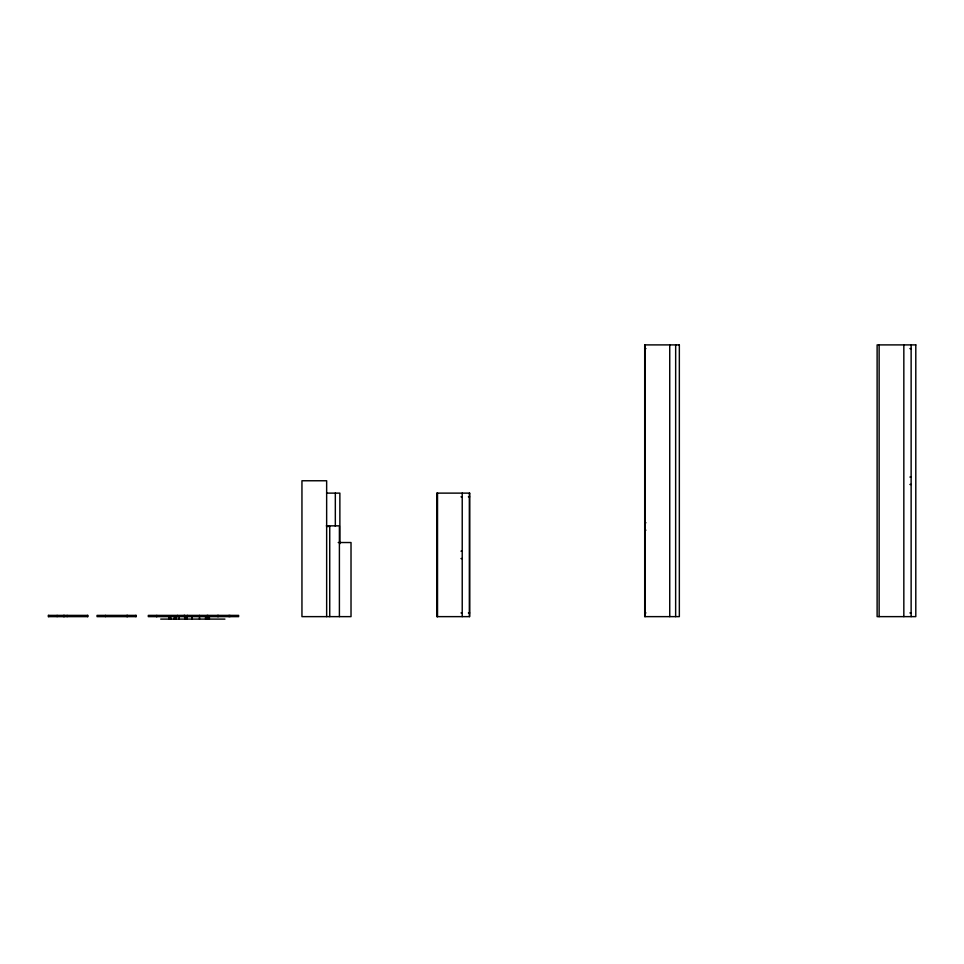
<?xml version="1.0" encoding="UTF-8"?>
<svg xmlns="http://www.w3.org/2000/svg" width="964" height="964" viewBox="0 0 964 964"><rect width="100%" height="100%" fill="white"/><g stroke="black" fill="none" stroke-linecap="round" stroke-linejoin="round"><path stroke-width="1.45" d="M644.699 348.607L645.928 348.607M909.908 348.607L911.137 348.607M909.908 477.06L911.137 477.06M909.908 484.47L911.137 484.47M326.603 493.122L339.87 493.122L339.87 543.708M460.997 496.822L462.226 496.822M468.384 496.822L469.625 496.822M644.699 522.765L645.928 522.765M326.314 525.85L339.4 525.85L339.4 616.635M326.832 526.465L329.736 526.465L329.736 616.635M644.699 530.176L645.928 530.176M338.243 542.527L351.017 542.527L351.017 616.635L301.949 616.635L301.949 480.759L326.651 480.759L326.651 616.635M460.997 551.167L462.226 551.167M460.997 558.578L462.226 558.578M460.997 612.923L462.226 612.923M468.384 612.923L469.625 612.923M644.699 612.923L645.928 612.923M909.908 612.923L911.137 612.923M48.2 615.394L88.001 615.394M136.346 615.394L97.039 615.394L97.039 616.635L136.346 616.635M238.747 615.394L148.311 615.394L148.311 616.635L238.747 616.635M48.2 616.635L88.001 616.635M160.723 619.105L224.925 619.105M911.137 344.895L911.137 616.635M903.834 344.895L903.834 616.635M879.132 344.895L879.132 616.635M675.668 344.895L675.644 616.635M669.739 344.895L669.739 616.635M645.036 344.895L645.036 616.635M469.444 493.122L469.444 616.635M462.226 493.122L462.226 616.635M437.523 493.122L437.523 616.635M437.114 493.122L437.114 616.635M335.327 493.122L335.327 526.199M229.902 615.394L229.902 616.635M228.974 615.394L228.974 616.635M218.515 615.394L218.515 616.635M217.503 615.394L217.503 616.635M209.357 616.635L209.357 619.105M208.152 616.635L208.152 619.105M207.863 615.394L207.863 616.635M207.176 615.394L207.176 616.635M206.585 616.635L206.585 619.105M205.573 616.635L205.573 619.105M199.488 615.394L199.5 619.105M192.173 616.635L192.173 619.105M191.993 616.635L191.993 619.105M187.546 615.394L187.546 616.635M186.968 616.635L186.968 619.105M185.317 616.635L185.317 619.105M184.582 615.394L184.582 616.635M184.1 615.394L184.1 616.635M179.184 616.635L179.184 619.105M177.545 615.394L177.497 616.635M176.111 616.635L176.111 619.105M174.339 616.635L174.339 619.105M170.712 616.635L170.712 619.105M168.989 616.635L168.989 619.105M135.828 615.394L135.828 616.635M127.272 615.394L127.272 616.635M126.983 615.394L126.983 616.635M105.462 615.394L105.462 616.635M87.483 615.394L87.483 616.635M67.167 615.394L67.167 616.635M64.214 615.394L64.214 616.635M63.732 615.394L63.732 616.635M57.129 615.394L57.129 616.635M48.694 615.394L48.694 616.635M679.343 344.895L644.699 344.895L644.699 616.635L679.343 616.635L679.343 344.895M915.8 344.895L877.12 344.895L877.12 616.635L915.8 616.635L915.8 344.895M469.625 493.122L436.885 493.122L436.885 616.635L469.625 616.635L469.625 493.122M156.783 616.635L156.783 615.394L156.734 616.635"/></g></svg>
